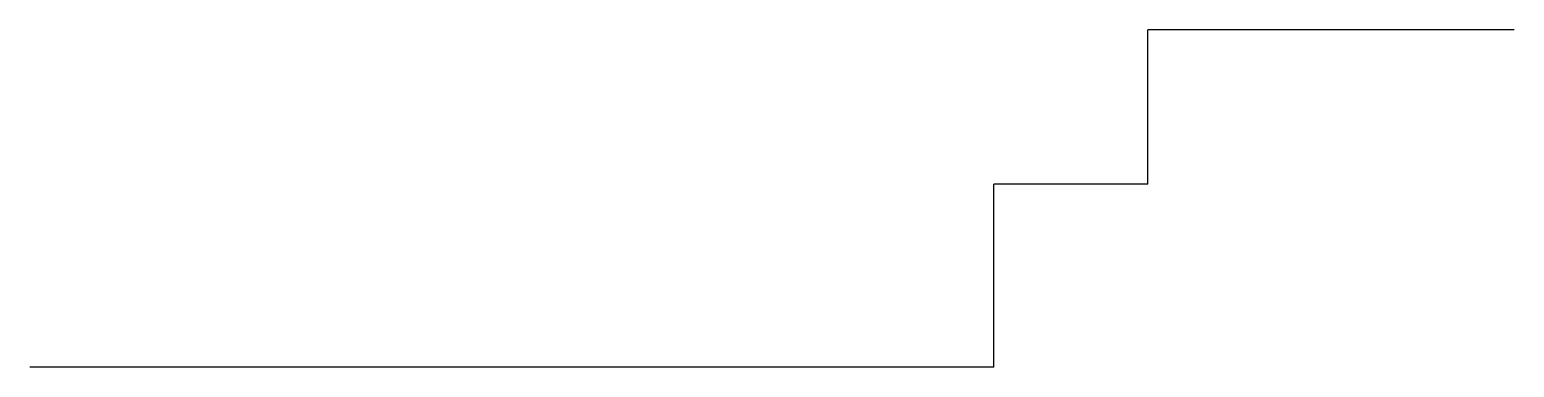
# Model space of a CAD drawing. Extents: x 98 to 714, y 67 to 1404.
# Drawn here: x 464.71 to 472.41, y 1387.98 to 1389.73 of the extents above; entities that cross this region are included whole.
import ezdxf

# ---------------------------------------------------------------- set-up
doc = ezdxf.new("R2010")
doc.units = 0
doc.layers.get('0').update_dxf_attribs({"linetype": 'CONTINUOUS'})

msp = doc.modelspace()

# ---------------------------------------------------------------- linework, layer by layer
at = {"color": 5}
for p, q in [((470.5105, 1388.9258), (470.5105, 1389.7258)), ((472.4105, 1389.7258), (470.5105, 1389.7258)), ((470.5105, 1388.9258), (469.7105, 1388.9258)), ((469.7105, 1387.9758), (469.7105, 1388.9258)), ((469.7105, 1387.9758), (464.7105, 1387.9758))]:
    msp.add_line(p, q, dxfattribs=at)

doc.saveas('drawing.dxf')
